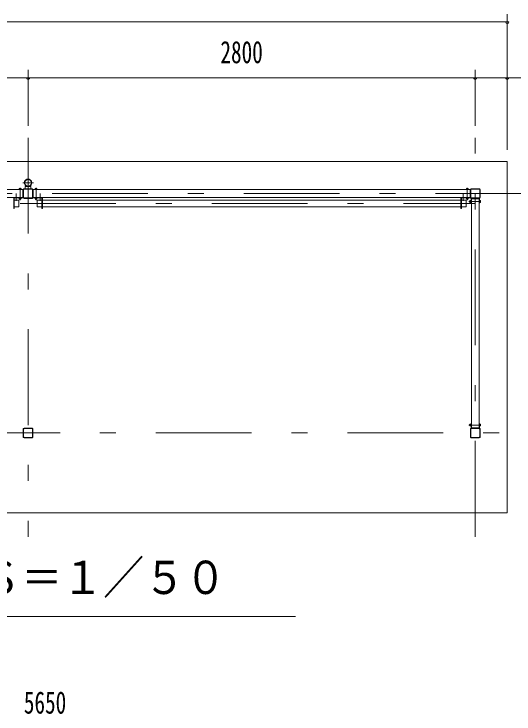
# Model space of a CAD drawing. Units: millimetres, scale not verified. Extents: x -22474 to 22484, y -10500 to 10500.
# Drawn here: x -902 to 2228, y -4391 to -5 of the extents above; entities that cross this region are included whole.
import ezdxf
from ezdxf.enums import TextEntityAlignment as Align

# ---------------------------------------------------------------- set-up
doc = ezdxf.new("R2010")
doc.units = ezdxf.units.MM
doc.header["$LTSCALE"] = 50
doc.linetypes.add('USER3', pattern=[24, 12, -5, 2, -5])
for name, color, linetype, lineweight in [('0-2_1-0BOLD', 7, 'Continuous', 18), ('0-3_1-2CENTER', 3, 'USER3', 18), ('0-5_1-5DIM', 3, 'Continuous', 18)]:
    doc.layers.add(name, color=color, linetype=linetype, lineweight=lineweight)
doc.styles.add('ＭＳ ゴシック', font='')
doc.styles.get('ＭＳ ゴシック').set_extended_font_data('MS Gothic')

msp = doc.modelspace()

# ---------------------------------------------------------------- linework, layer by layer
at = {"layer": '0-2_1-0BOLD'}
for p, q in [((-827.57, -1082.06), (-827.57, -1085.32)), ((-800.57, -1085.32), (-800.57, -1082.06)), ((-874.07, -1105.82), (-874.07, -1105.43)), ((-872.47, -1103.82), (-845.67, -1103.82)), ((-866.96, -1102.23), (-866.96, -1098.73)), ((-861.18, -1098.73), (-861.18, -1102.23)), ((-858.3, -1098.73), (-858.3, -1102.23)), ((-857.82, -1102.23), (-857.82, -1103.83)), ((-844.07, -1104.92), (-844.07, -1155.73)), ((-841.77, -1155.73), (-841.77, -1104.92)), ((-788.66, -1100.32), (-839.47, -1100.32)), ((-839.47, -1102.62), (-788.67, -1102.62)), ((-786.37, -1104.92), (-786.37, -1155.73)), ((-784.06, -1155.73), (-784.06, -1104.92)), ((-755.67, -1103.82), (-782.47, -1103.82)), ((-766.95, -1098.73), (-766.95, -1102.23)), ((-761.18, -1102.23), (-761.18, -1098.73)), ((-754.07, -1105.82), (-754.07, -1105.43)), ((1925.93, -1105.82), (1925.93, -1105.43)), ((1927.53, -1103.82), (1954.33, -1103.82)), ((1933.04, -1102.23), (1933.04, -1098.73)), ((1938.82, -1098.73), (1938.82, -1102.23)), ((1955.93, -1155.72), (1955.93, -1104.92)), ((1958.23, -1104.92), (1958.23, -1155.73)), ((1960.53, -1102.62), (2011.33, -1102.62)), ((2011.34, -1100.32), (1960.54, -1100.32)), ((2013.63, -1104.92), (2013.63, -1155.73)), ((2015.94, -1155.73), (2015.94, -1104.92)), ((-874.07, -1155.23), (-874.07, -1154.82)), ((-872.47, -1156.82), (-845.67, -1156.82)), ((-870.17, -1156.83), (-870.17, -1158.33)), ((-867.07, -1163.33), (-867.07, -1166.23)), ((-866.96, -1158.33), (-866.96, -1162.82)), ((-865.57, -1158.33), (-864.07, -1156.83)), ((-862.57, -1156.83), (-864.07, -1158.33)), ((-861.18, -1162.82), (-861.18, -1158.33)), ((-788.67, -1158.03), (-839.47, -1158.03)), ((-839.47, -1160.33), (-788.66, -1160.33)), ((-755.67, -1156.82), (-782.47, -1156.82)), ((-770.17, -1158.33), (-770.17, -1156.83)), ((-766.95, -1158.33), (-766.95, -1162.82)), ((-765.57, -1156.83), (-764.07, -1158.33)), ((-762.57, -1158.33), (-764.07, -1156.83)), ((-761.18, -1162.82), (-761.18, -1158.33)), ((-761.07, -1166.23), (-761.07, -1163.33)), ((-754.07, -1154.82), (-754.07, -1155.23)), ((1895.93, -1171.43), (-724.07, -1171.43)), ((1927.98, -1171.43), (1899.13, -1171.43)), ((1925.93, -1154.82), (1925.93, -1155.23)), ((1927.53, -1156.82), (1954.33, -1156.82)), ((1932.93, -1163.33), (1932.93, -1166.23)), ((1933.04, -1158.33), (1933.04, -1162.82)), ((1935.93, -1156.83), (1934.43, -1158.33)), ((1935.93, -1158.33), (1937.43, -1156.83)), ((1938.82, -1162.82), (1938.82, -1158.33)), ((1938.93, -1166.23), (1938.93, -1163.33)), ((1942.03, -1158.33), (1942.03, -1156.83)), ((1952.93, -1183.33), (1950.03, -1183.33)), ((1953.44, -1177.44), (1957.93, -1177.44)), ((1957.93, -1183.21), (1953.44, -1183.21)), ((1957.93, -1174.23), (1959.43, -1174.23)), ((1957.93, -1180.33), (1959.43, -1178.83)), ((1959.43, -1180.33), (1957.93, -1181.83)), ((1959.43, -1188.73), (1959.43, -1161.93)), ((1960.53, -1158.03), (2011.33, -1158.03)), ((2011.34, -1160.33), (1960.54, -1160.33)), ((2012.43, -1188.73), (2012.43, -1161.93)), ((2014.03, -1177.44), (2017.53, -1177.44)), ((2017.53, -1183.21), (2014.03, -1183.21)), ((-900.87, -1214.12), (-872.02, -1214.12)), ((-724.07, -1214.12), (1895.93, -1214.12)), ((1961.43, -1190.33), (1961.03, -1190.33)), ((2010.43, -1190.33), (2010.83, -1190.33)), ((1950.03, -2577.32), (1952.93, -2577.32)), ((1953.44, -2577.44), (1957.93, -2577.44)), ((1957.93, -2583.21), (1953.44, -2583.21)), ((1957.93, -2574.22), (1959.43, -2574.22)), ((1957.93, -2578.82), (1959.43, -2580.32)), ((1959.43, -2581.82), (1957.93, -2580.32)), ((1959.43, -2571.92), (1959.43, -2598.72)), ((1961.43, -2570.32), (1961.03, -2570.32)), ((2010.43, -2570.32), (2010.83, -2570.32)), ((2012.43, -2571.92), (2012.43, -2598.72)), ((2014.03, -2586.57), (2012.43, -2586.57)), ((2017.53, -2577.44), (2014.03, -2577.44)), ((2014.03, -2583.21), (2017.53, -2583.21)), ((-844.07, -2604.92), (-844.07, -2655.73)), ((-844.06, -2655.73), (-844.06, -2604.92)), ((-841.77, -2604.92), (-841.77, -2655.73)), ((-839.47, -2600.32), (-788.66, -2600.32)), ((-788.67, -2602.62), (-839.47, -2602.62)), ((-786.37, -2655.73), (-786.37, -2604.92)), ((-784.07, -2604.92), (-784.07, -2655.73)), ((-784.06, -2655.73), (-784.06, -2604.92)), ((1955.94, -2655.73), (1955.94, -2604.92)), ((1958.23, -2604.92), (1958.23, -2655.73)), ((1960.53, -2602.62), (2011.33, -2602.62)), ((2011.34, -2600.32), (1960.54, -2600.32)), ((2013.63, -2604.92), (2013.63, -2655.73)), ((2015.94, -2655.73), (2015.94, -2604.92)), ((-839.47, -2658.03), (-788.67, -2658.03)), ((-788.66, -2660.33), (-839.47, -2660.33)), ((1960.53, -2658.03), (2011.33, -2658.03)), ((2011.34, -2660.33), (1960.54, -2660.33))]:
    msp.add_line(p, q, dxfattribs=at)
for points in [[(2185.93, -930.32), (2185.93, -3130.32), (-3464.07, -3130.32), (-3464.07, -930.32)], [(-846.07, -1105.82), (-846.07, -1154.82), (-3232.07, -1154.82), (-3232.07, -1105.82)], [(1953.93, -1154.82), (1953.93, -1105.82), (-782.07, -1105.82), (-782.07, -1154.82)], [(1937.93, -1167.23), (1938.93, -1166.23), (1932.93, -1166.23), (1933.93, -1167.23)], [(2010.43, -1162.33), (2010.43, -2598.32), (1961.43, -2598.32), (1961.43, -1162.33)]]:
    msp.add_lwpolyline(points, close=True, dxfattribs=at)
for points in [[(-831.57, -1100.32), (-831.57, -1085.32), (-796.57, -1085.32), (-796.57, -1100.32)], [(-872.47, -1154.82), (-872.47, -1155.23), (-845.67, -1155.23), (-845.67, -1105.42), (-872.47, -1105.42), (-872.47, -1105.82)], [(-857.82, -1102.23), (-870.32, -1102.23), (-870.32, -1103.83)], [(-869.84, -1102.23), (-869.84, -1098.73), (-868.97, -1098.23), (-859.17, -1098.23), (-858.3, -1098.73)], [(-782.47, -1105.42), (-755.67, -1105.42), (-755.67, -1105.82)], [(-782.47, -1105.42), (-782.47, -1155.23), (-755.67, -1155.23), (-755.67, -1154.82)], [(-757.82, -1103.83), (-757.82, -1102.23), (-770.32, -1102.23), (-770.32, -1103.83)], [(-769.84, -1102.23), (-769.84, -1098.73), (-768.97, -1098.23), (-759.17, -1098.23), (-758.29, -1098.73), (-758.29, -1102.23)], [(1954.33, -1105.42), (1927.53, -1105.42), (1927.53, -1105.82)], [(1954.33, -1105.42), (1954.33, -1155.23), (1927.53, -1155.23), (1927.53, -1154.82)], [(1929.68, -1103.83), (1929.68, -1102.23), (1942.18, -1102.23), (1942.18, -1103.83)], [(1941.7, -1102.23), (1941.7, -1098.73), (1940.83, -1098.23), (1931.03, -1098.23), (1930.16, -1098.73), (1930.16, -1102.23)], [(-904.07, -1156.82), (-904.07, -1224.63), (-900.87, -1224.63)], [(-900.87, -1224.63), (-900.87, -1156.82), (-877.27, -1156.82)], [(-872.02, -1214.12), (-872.02, -1171.43), (-900.87, -1171.43)], [(-870.17, -1158.33), (-857.97, -1158.33), (-857.97, -1156.83)], [(-858.3, -1158.33), (-858.3, -1162.82), (-859.17, -1163.33), (-868.97, -1163.33), (-869.84, -1162.82), (-869.84, -1158.33)], [(-867.07, -1166.23), (-861.07, -1166.23), (-861.07, -1163.33)], [(-861.07, -1166.23), (-862.07, -1167.23), (-866.07, -1167.23), (-867.07, -1166.23)], [(-770.17, -1158.33), (-757.97, -1158.33), (-757.97, -1156.83)], [(-758.29, -1158.33), (-758.29, -1162.82), (-759.17, -1163.33), (-768.97, -1163.33), (-769.84, -1162.82), (-769.84, -1158.33)], [(-767.07, -1163.33), (-767.07, -1166.23), (-761.07, -1166.23), (-762.07, -1167.23), (-766.07, -1167.23), (-767.07, -1166.23)], [(-727.26, -1171.43), (-756.11, -1171.43), (-756.11, -1214.12), (-727.26, -1214.12)], [(-750.87, -1156.82), (-727.27, -1156.82), (-727.27, -1224.63), (-724.07, -1224.63), (-724.07, -1156.82)], [(1922.73, -1156.82), (1899.13, -1156.82), (1899.13, -1224.63), (1895.93, -1224.63), (1895.93, -1156.82)], [(1899.13, -1214.12), (1927.98, -1214.12), (1927.98, -1171.43)], [(1942.03, -1158.33), (1929.83, -1158.33), (1929.83, -1156.83)], [(1930.16, -1158.33), (1930.16, -1162.82), (1931.03, -1163.33)], [(1931.03, -1163.33), (1940.83, -1163.33), (1941.7, -1162.82), (1941.7, -1158.33)], [(1950.03, -1183.33), (1949.03, -1182.33), (1949.03, -1178.33), (1950.03, -1177.33)], [(1950.03, -1183.33), (1950.03, -1177.33), (1952.93, -1177.33)], [(1957.93, -1186.1), (1953.44, -1186.1), (1952.93, -1185.23), (1952.93, -1175.43), (1953.44, -1174.55), (1957.93, -1174.55)], [(1957.93, -1174.23), (1957.93, -1186.43), (1959.43, -1186.43)], [(1961.03, -1161.93), (1961.03, -1188.73), (1961.43, -1188.73)], [(1961.03, -1161.93), (2010.83, -1161.93), (2010.83, -1188.73), (2010.43, -1188.73)], [(2012.43, -1174.08), (2014.03, -1174.08), (2014.03, -1186.58), (2012.43, -1186.58)], [(2014.03, -1186.1), (2017.53, -1186.1), (2018.03, -1185.23), (2018.03, -1175.43), (2017.53, -1174.55), (2014.03, -1174.55)], [(1952.93, -2583.32), (1950.03, -2583.32), (1950.03, -2577.32), (1949.03, -2578.32), (1949.03, -2582.32), (1950.03, -2583.32)], [(1952.93, -2585.22), (1952.93, -2575.42), (1953.44, -2574.55), (1957.93, -2574.55)], [(1957.93, -2586.1), (1953.44, -2586.1), (1952.93, -2585.22)], [(1957.93, -2574.22), (1957.93, -2586.42), (1959.43, -2586.42)], [(1961.03, -2598.72), (1961.03, -2571.92), (1961.43, -2571.92)], [(1961.03, -2598.72), (2010.83, -2598.72), (2010.83, -2571.92), (2010.43, -2571.92)], [(2014.03, -2586.57), (2014.03, -2574.07), (2012.43, -2574.07)], [(2014.03, -2574.55), (2017.53, -2574.55), (2018.03, -2575.42), (2018.03, -2585.22), (2017.53, -2586.1), (2014.03, -2586.1)]]:
    msp.add_lwpolyline(points, dxfattribs=at)
msp.add_circle((-814.07, -1062.82), 21, dxfattribs=at)
for centre, radius, start, end in [((-814.07, -1062.82), 23.5, 305.06166, 234.93834), ((-872.47, -1105.43), 1.6, 90, 180), ((-868.4, -1100.54), 2.32, 51.46857, 90), ((-864.07, -1106.74), 8.51, 70.17088, 109.83133), ((-859.74, -1100.54), 2.32, 90, 128.54623), ((-845.67, -1105.42), 1.6, 0, 90), ((-839.47, -1104.92), 4.6, 90, 180), ((-839.46, -1104.92), 4.6, 90, 180), ((-839.47, -1104.92), 2.3, 90, 180), ((-788.67, -1104.92), 4.6, 0, 90), ((-788.67, -1104.92), 2.3, 0, 90), ((-788.66, -1104.92), 4.6, 0, 90), ((-782.47, -1105.42), 1.6, 90, 180), ((-768.4, -1100.54), 2.32, 51.45377, 90), ((-764.07, -1106.74), 8.51, 70.16867, 109.82912), ((-759.74, -1100.54), 2.32, 90, 128.53143), ((-755.67, -1105.43), 1.6, 0, 90), ((1927.53, -1105.43), 1.6, 90, 180), ((1931.6, -1100.54), 2.32, 51.46857, 90), ((1935.93, -1106.74), 8.51, 70.17088, 109.83133), ((1940.26, -1100.54), 2.32, 90, 128.54623), ((1954.33, -1105.42), 1.6, 0, 90), ((1960.54, -1104.92), 4.6, 90, 180), ((1960.53, -1104.92), 2.3, 90, 180), ((2011.33, -1104.92), 2.3, 0, 90), ((2011.34, -1104.92), 4.6, 0, 90), ((-877.27, -1153.62), 3.2, 270, 337.97173), ((-872.47, -1155.23), 1.6, 180, 270), ((-868.4, -1161.01), 2.32, 270, 308.53143), ((-864.07, -1154.82), 8.51, 250.16867, 289.82912), ((-859.74, -1161.01), 2.32, 231.45377, 270), ((-845.67, -1155.23), 1.6, 270, 0), ((-839.47, -1155.73), 4.6, 180, 270), ((-839.46, -1155.73), 4.6, 180, 270), ((-839.47, -1155.73), 2.3, 180, 270), ((-788.67, -1155.73), 2.3, 270, 0), ((-788.67, -1155.73), 4.6, 270, 0), ((-788.66, -1155.73), 4.6, 270, 0), ((-782.47, -1155.23), 1.6, 180, 270), ((-768.4, -1161.01), 2.32, 270, 308.54623), ((-764.07, -1154.82), 8.51, 250.17088, 289.83133), ((-759.74, -1161.01), 2.32, 231.46857, 270), ((-755.67, -1155.23), 1.6, 270, 0), ((-750.87, -1153.62), 3.2, 202.02827, 270), ((-727.27, -1156.82), 3.2, 0, 38.68428), ((1899.13, -1156.82), 3.2, 141.31572, 180), ((1922.73, -1153.62), 3.2, 270, 337.97173), ((1927.53, -1155.23), 1.6, 180, 270), ((1931.6, -1161.01), 2.32, 270, 308.53143), ((1935.93, -1154.82), 8.51, 250.16867, 289.82912), ((1940.26, -1161.01), 2.32, 231.45377, 270), ((1955.25, -1176), 2.32, 180, 218.54623), ((1961.44, -1180.33), 8.51, 160.17088, 199.83133), ((1955.25, -1184.66), 2.32, 141.46857, 180), ((1954.33, -1155.23), 1.6, 270, 0), ((1960.54, -1155.73), 4.6, 180, 270), ((1960.53, -1155.73), 2.3, 180, 270), ((1961.03, -1161.93), 1.6, 90, 180), ((2010.83, -1161.93), 1.6, 0, 90), ((2011.33, -1155.73), 2.3, 270, 0), ((2011.34, -1155.73), 4.6, 270, 0), ((2015.71, -1184.66), 2.32, 0, 38.53143), ((2015.72, -1176), 2.32, 321.45377, 0), ((2009.52, -1180.33), 8.51, 340.16867, 19.82912), ((1961.03, -1188.73), 1.6, 180, 270), ((2010.83, -1188.73), 1.6, 270, 0), ((1955.25, -2575.99), 2.32, 180, 218.53143), ((1961.44, -2580.32), 8.51, 160.16867, 199.82912), ((1955.25, -2584.65), 2.32, 141.45377, 180), ((1961.03, -2571.92), 1.6, 90, 180), ((2010.83, -2571.92), 1.6, 0, 90), ((2015.71, -2575.99), 2.32, 321.46857, 360), ((2009.52, -2580.32), 8.51, 340.17088, 19.83133), ((2015.72, -2584.65), 2.32, 0, 38.54623), ((-839.47, -2604.92), 4.6, 90, 180), ((-839.46, -2604.92), 4.6, 90, 180), ((-839.47, -2604.92), 2.3, 90, 180), ((-788.67, -2604.92), 4.6, 0, 90), ((-788.67, -2604.92), 2.3, 0, 90), ((-788.66, -2604.92), 4.6, 0, 90), ((1960.54, -2604.92), 4.6, 90, 180), ((1960.53, -2604.92), 2.3, 90, 180), ((1961.03, -2598.72), 1.6, 180, 270), ((2010.83, -2598.72), 1.6, 270, 0), ((2011.33, -2604.92), 2.3, 0, 90), ((2011.34, -2604.92), 4.6, 0, 90), ((-839.47, -2655.73), 4.6, 180, 270), ((-839.46, -2655.73), 4.6, 180, 270), ((-839.47, -2655.73), 2.3, 180, 270), ((-788.67, -2655.73), 2.3, 270, 0), ((-788.67, -2655.73), 4.6, 270, 0), ((-788.66, -2655.73), 4.6, 270, 0), ((1960.54, -2655.73), 4.6, 180, 270), ((1960.53, -2655.73), 2.3, 180, 270), ((2011.33, -2655.73), 2.3, 270, 0), ((2011.34, -2655.73), 4.6, 270, 0)]:
    msp.add_arc(centre, radius, start, end, dxfattribs=at)
at = {"layer": '0-3_1-2CENTER'}
for p, q in [((-814.07, -780.33), (-814.07, -3280.32)), ((1985.93, -3280.32), (1985.93, -780.33)), ((-864.07, -1094.55), (-864.07, -1171.39)), ((-780.57, -1062.82), (-847.57, -1062.82)), ((-764.07, -1171.39), (-764.07, -1094.55)), ((1935.93, -1171.39), (1935.93, -1094.55)), ((2335.93, -1130.32), (-3614.07, -1130.32)), ((-889.07, -1176.42), (-889.07, -1129.62)), ((-739.06, -1129.62), (-739.06, -1176.42)), ((1910.93, -1129.62), (1910.93, -1176.42)), ((2021.71, -1180.33), (1944.86, -1180.33)), ((-3264.07, -1192.78), (1985.93, -1192.78)), ((2021.71, -2580.32), (1944.86, -2580.32)), ((-3614.07, -2630.32), (2335.93, -2630.32))]:
    msp.add_line(p, q, dxfattribs=at)
at = {"layer": '0-5_1-5DIM'}
for p, q in [((2185.93, -5.32), (2185.93, -855.32)), ((2185.93, -55.32), (-3464.07, -55.32)), ((2195.93, -55.32), (2175.93, -55.32)), ((-814.07, -705.32), (-814.07, -355.33)), ((1985.93, -705.32), (1985.93, -355.33)), ((2578.43, -405.32), (-3856.57, -405.32)), ((-804.07, -405.32), (-824.07, -405.32)), ((1995.93, -405.32), (1975.93, -405.32)), ((2195.93, -405.32), (2175.93, -405.32)), ((860.94, -3780.32), (-2139.07, -3780.32))]:
    msp.add_line(p, q, dxfattribs=at)
for centre in [(2185.93, -55.32), (-814.07, -405.32), (1985.93, -405.32), (2185.93, -405.32)]:
    msp.add_arc(centre, 10, 180, 0, dxfattribs=at)

# ---------------------------------------------------------------- texts
at = {"layer": '0-5_1-5DIM', "color": 7, "style": 'ＭＳ ゴシック'}
for s, height, width, p in [('2800', 139.3, 0.7, (390.29, -355.33)), ('平面図\u3000Ｓ＝１／５０', 208.9, 0.9, (-2139.06, -3701.82)), ('5650', 139.3, 0.7, (-840.44, -4430.33))]:
    msp.add_text(s, height=height, dxfattribs=dict(at, width=width)).set_placement(p, align=Align.BOTTOM_LEFT)

doc.saveas('drawing.dxf')
